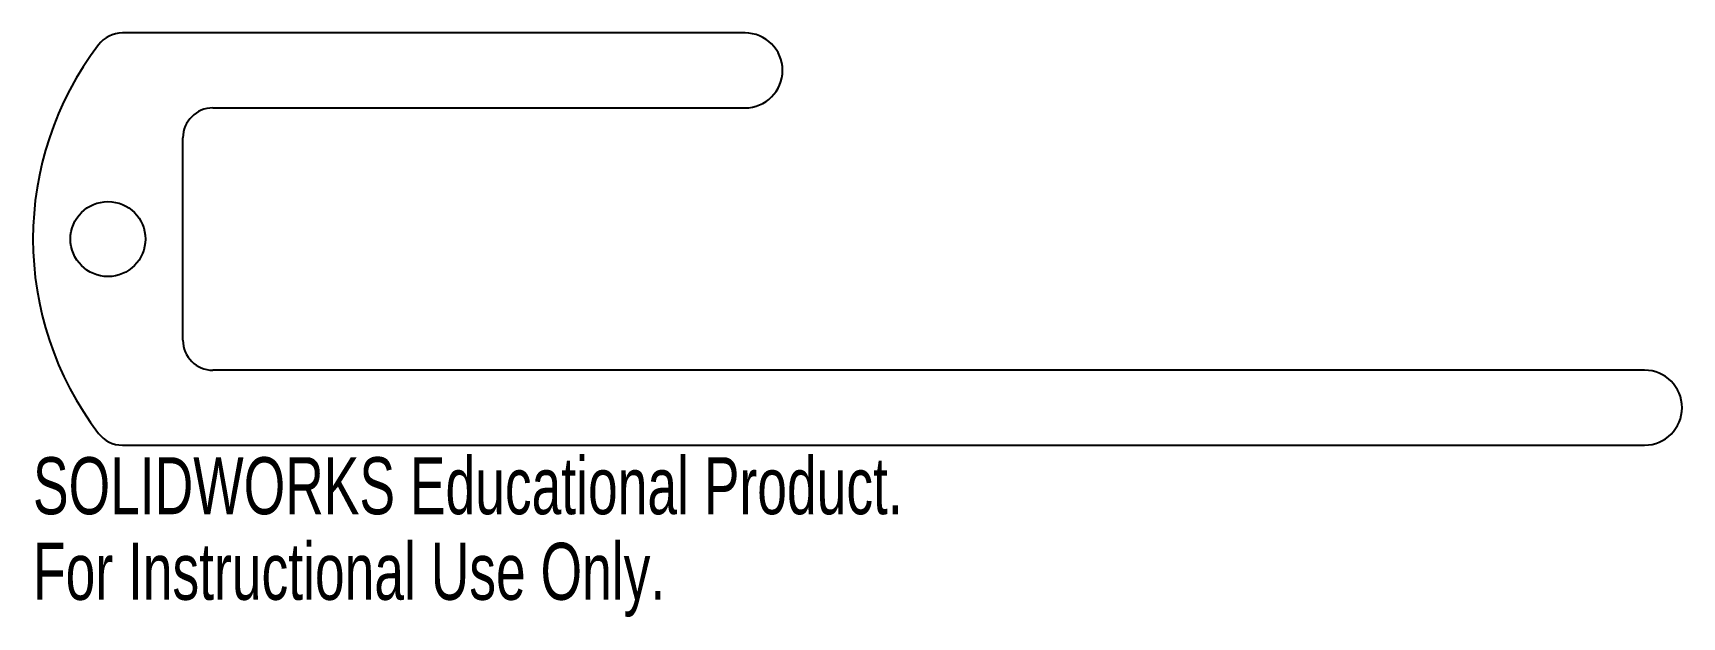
# Model space of a CAD drawing. Header units: inches. Extents: x -0.37 to 5.12, y -0.7 to 1.25.
import ezdxf

# ---------------------------------------------------------------- set-up
doc = ezdxf.new("R2010")
doc.units = ezdxf.units.IN
doc.header["$MEASUREMENT"] = 0
doc.styles.add('SLDTEXTSTYLE0', font='TXT', dxfattribs={"width": 0.7})

msp = doc.modelspace()

# ---------------------------------------------------------------- linework, layer by layer
at = {"color": 7, "linetype": 'Continuous', "lineweight": 25}
for p, q in [((2, 1.25), (-0.0769, 1.25)), ((0.225, 1), (2, 1)), ((0.125, 0.225), (0.125, 0.9)), ((5, 0.125), (0.225, 0.125)), ((-0.0769, -0.125), (5, -0.125))]:
    msp.add_line(p, q, dxfattribs=at)
msp.add_circle((-0.125, 0.5625), 0.125, dxfattribs=at)
for centre, radius, start, end in [((0.6953, 0.5625), 1.0703, 142.737, 217.263), ((-0.0769, 1.15), 0.1, 90, 142.737), ((2, 1.125), 0.125, 270, 90), ((0.225, 0.9), 0.1, 90, 180), ((0.225, 0.225), 0.1, 180, 270), ((5, 0), 0.125, 270, 90), ((-0.0769, -0.025), 0.1, 217.263, 270)]:
    msp.add_arc(centre, radius, start, end, dxfattribs=at)

# ---------------------------------------------------------------- texts
at = {"color": 7, "linetype": 'Continuous', "char_height": 0.1903, "attachment_point": 1, "style": 'SLDTEXTSTYLE0'}
for s, insert in [('SOLIDWORKS Educational Product.', (-0.375, -0.1651)), ('For Instructional Use Only.', (-0.375, -0.4506))]:
    msp.add_mtext(s, dxfattribs=dict(at, insert=insert))

doc.saveas('drawing.dxf')
